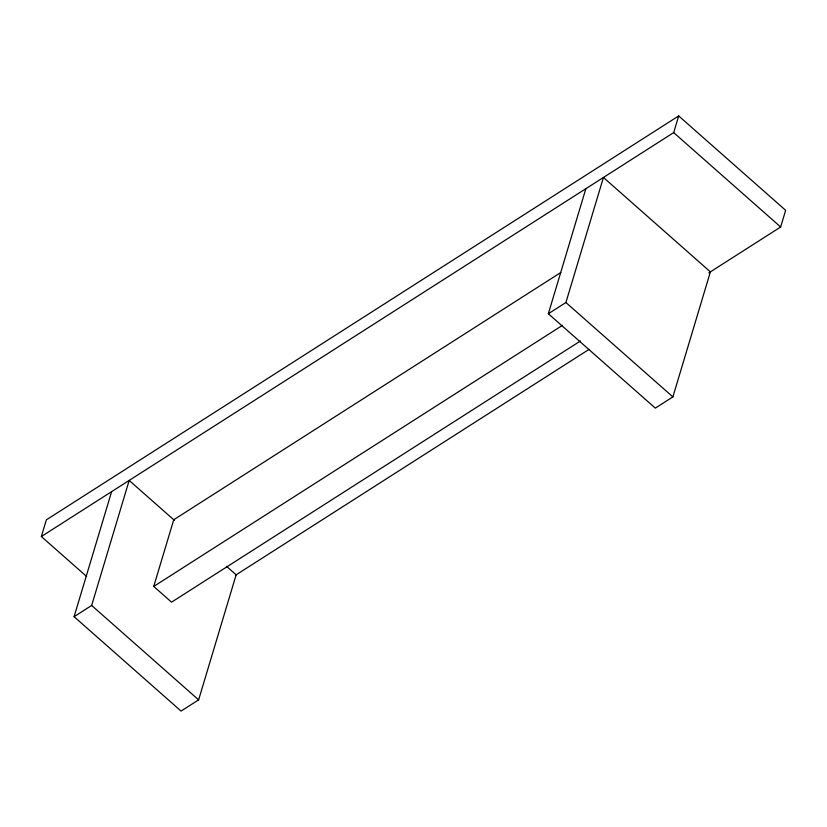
<?xml version="1.0" encoding="UTF-8"?>
<svg xmlns="http://www.w3.org/2000/svg" width="827" height="827" viewBox="0 0 827 827"><rect width="100%" height="100%" fill="white"/><g stroke="black" fill="none" stroke-linecap="round" stroke-linejoin="round"><path stroke-width="1.24" d="M86.639 576.491L41.35 536.527L46.353 519.852L678.688 115.925L785.65 210.316L780.647 226.991L708.822 272.879M226.505 566.319L236.14 574.817L198.625 699.859L181.061 711.075L74.099 616.684L111.614 491.641M74.099 616.684L91.663 605.457L129.177 480.425L174.466 520.39M580.409 341.013L171.561 602.17L153.739 586.436L173.742 519.759L560.84 272.486M548.353 313.733L565.916 302.517L603.431 177.474L710.393 271.876L672.878 396.908L655.315 408.135L548.353 313.733L585.857 188.701M41.35 536.527L673.685 132.599L678.688 115.925M153.739 586.436L562.577 325.28M235.385 575.303L589.093 349.356M673.685 132.599L780.647 226.991M565.916 302.517L672.878 396.908M91.663 605.457L198.625 699.859"/></g></svg>
